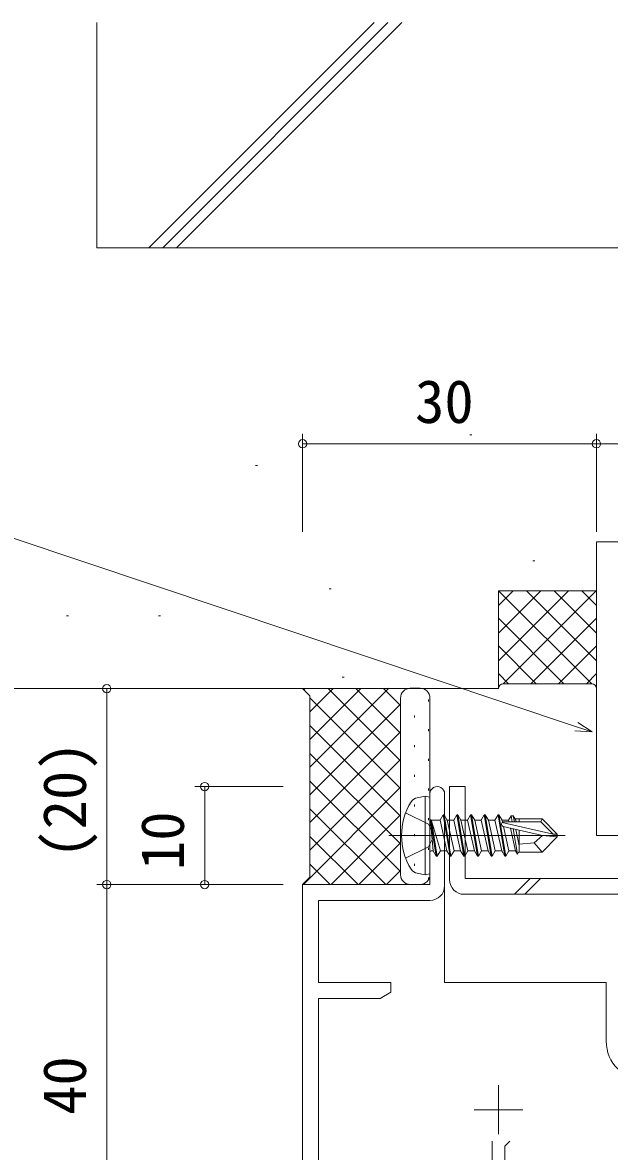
# Model space of a CAD drawing. Units: millimetres, scale not verified. Extents: x -567 to 567, y -403 to 403.
# Drawn here: x -456.3 to -396.4, y 126.7 to 242 of the extents above; entities that cross this region are included whole.
import ezdxf
from ezdxf.enums import TextEntityAlignment as Align

# ---------------------------------------------------------------- set-up
doc = ezdxf.new("R2010")
doc.units = ezdxf.units.MM
doc.header["$LTSCALE"] = 2
doc.linetypes.add('CHAIN2', pattern=[12, 9, -1, 1, -1])
doc.linetypes.add('DASHED3', pattern=[4, 3, -1])
for name, color, linetype, lineweight in [('0-1_USER1', 2, 'Continuous', 9), ('0-2_YKK_ZWAK', 4, 'Continuous', 9), ('0-3_YKK_11', 3, 'Continuous', 18), ('0-4_YKK_12', 3, 'Continuous', 9), ('0-6_YKK_D', 7, 'Continuous', 9), ('0-7_YSS_K', 6, 'Continuous', 9)]:
    doc.layers.add(name, color=color, linetype=linetype, lineweight=lineweight)
doc.styles.add('ＭＳ ゴシック', font='')
doc.styles.get('ＭＳ ゴシック').set_extended_font_data('MS Gothic')

msp = doc.modelspace()

# ---------------------------------------------------------------- linework, layer by layer
at = {"layer": '0-1_USER1'}
for p, q in [((-427.721, 153.999), (-415.021, 153.999)), ((-427.721, 153.999), (-415.021, 153.999)), ((-427.721, 153.999), (-427.421, 153.999)), ((-427.721, 153.999), (-427.721, 112.463)), ((-427.721, 153.999), (-415.021, 153.999)), ((-396.721, 137.999), (-396.721, 143.999)), ((-396.721, 137.999), (-396.721, 143.999))]:
    msp.add_line(p, q, dxfattribs=at)
msp.add_lwpolyline([(-413.221, 153.999), (-413.221, 143.999), (-396.721, 143.999)], dxfattribs=at)
msp.add_lwpolyline([(-413.221, 153.999), (-413.221, 143.999), (-396.721, 143.999)], dxfattribs=at)
msp.add_arc((-392.721, 137.999), 4, 180, 270, dxfattribs=at)
msp.add_arc((-392.721, 137.999), 4, 180, 270, dxfattribs=at)
at = {"layer": '0-2_YKK_ZWAK'}
for p, q in [((-418.931, 174.029), (-426.971, 165.989)), ((-416.724, 174.037), (-415.724, 174.04)), ((-427.446, 173.999), (-427.584, 173.861)), ((-421.769, 174.019), (-426.971, 168.818)), ((-424.608, 174.009), (-426.971, 171.646)), ((-417.721, 163.798), (-426.971, 173.048)), ((-417.721, 166.626), (-425.102, 174.008)), ((-417.721, 169.454), (-422.284, 174.017)), ((-417.721, 172.283), (-419.465, 174.027)), ((-417.721, 173.037), (-417.721, 154.999)), ((-417.721, 154.999), (-417.721, 173.037)), ((-417.711, 172.679), (-417.711, 172.879)), ((-414.881, 172.679), (-414.881, 172.879)), ((-414.721, 173.04), (-414.721, 154.999)), ((-417.721, 172.411), (-426.971, 163.161)), ((-416.296, 171.064), (-416.296, 171.264)), ((-417.721, 160.969), (-426.971, 170.219)), ((-417.721, 169.582), (-426.971, 160.332)), ((-417.711, 169.649), (-417.711, 169.849)), ((-414.881, 169.649), (-414.881, 169.849)), ((-417.721, 158.141), (-426.971, 167.391)), ((-416.296, 168.034), (-416.296, 168.234)), ((-417.721, 166.754), (-426.971, 157.504)), ((-417.711, 166.619), (-417.711, 166.819)), ((-414.881, 166.619), (-414.881, 166.819)), ((-416.296, 165.004), (-416.296, 165.204)), ((-417.721, 163.925), (-427.647, 153.999)), ((-417.721, 155.312), (-426.971, 164.562)), ((-417.711, 163.589), (-417.711, 163.789)), ((-414.881, 163.589), (-414.881, 163.789)), ((-412.721, 154.499), (-412.721, 163.999)), ((-411.121, 163.999), (-412.721, 163.999)), ((-411.121, 154.599), (-411.121, 163.999)), ((-415.221, 163.004), (-416.023, 162.863)), ((-415.221, 163.004), (-415.221, 155.004)), ((-415.221, 163.004), (-414.721, 162.916)), ((-414.721, 162.916), (-414.721, 155.093)), ((-414.721, 162.598), (-414.721, 154.951)), ((-414.721, 162.598), (-414.721, 154.951)), ((-419.236, 153.999), (-426.971, 161.734)), ((-416.296, 161.974), (-416.296, 162.174)), ((-417.721, 161.097), (-424.818, 153.999)), ((-417.711, 160.559), (-417.711, 160.759)), ((-414.881, 160.559), (-414.881, 160.759)), ((-414.071, 156.904), (-414.671, 160.504)), ((-414.671, 160.504), (-414.571, 160.504)), ((-414.671, 160.504), (-414.388, 157.454)), ((-414.571, 160.504), (-413.971, 156.904)), ((-413.653, 157.454), (-414.571, 160.504)), ((-414.521, 160.554), (-413.688, 160.554)), ((-413.371, 161.104), (-413.688, 160.554)), ((-413.688, 160.554), (-412.988, 157.454)), ((-412.671, 156.904), (-413.371, 161.104)), ((-413.371, 161.104), (-413.271, 161.104)), ((-413.271, 161.104), (-412.953, 160.554)), ((-413.271, 161.104), (-412.571, 156.904)), ((-412.953, 160.554), (-412.253, 157.454)), ((-412.953, 160.554), (-412.288, 160.554)), ((-411.971, 161.104), (-412.288, 160.554)), ((-412.288, 160.554), (-411.588, 157.454)), ((-411.271, 156.904), (-411.971, 161.104)), ((-411.971, 161.104), (-411.871, 161.104)), ((-411.871, 161.104), (-411.171, 156.904)), ((-411.553, 160.554), (-410.888, 160.554)), ((-410.571, 161.104), (-410.888, 160.554)), ((-410.888, 160.554), (-410.188, 157.454)), ((-409.871, 156.904), (-410.571, 161.104)), ((-410.571, 161.104), (-410.471, 161.104)), ((-410.471, 161.104), (-409.771, 156.904)), ((-410.153, 160.554), (-409.488, 160.554)), ((-409.171, 161.104), (-409.488, 160.554)), ((-409.488, 160.554), (-408.788, 157.454)), ((-408.471, 156.904), (-409.171, 161.104)), ((-409.171, 161.104), (-409.071, 161.104)), ((-409.071, 161.104), (-408.371, 156.904)), ((-408.753, 160.554), (-408.088, 160.554)), ((-407.771, 161.104), (-408.088, 160.554)), ((-408.088, 160.554), (-407.388, 157.454)), ((-407.071, 156.904), (-407.771, 161.104)), ((-407.771, 161.104), (-407.671, 161.104)), ((-407.671, 161.104), (-406.971, 156.904)), ((-407.353, 160.554), (-406.688, 160.554)), ((-407.343, 160.336), (-402.145, 159.154)), ((-407.172, 160.404), (-403.395, 160.404)), ((-406.429, 161.004), (-406.688, 160.554)), ((-406.688, 160.554), (-406.654, 160.401)), ((-406.429, 161.004), (-406.213, 161.004)), ((-406.429, 161.004), (-406.33, 160.404)), ((-406.213, 161.004), (-406.097, 160.404)), ((-406.04, 160.704), (-403.271, 160.704)), ((-405.621, 160.704), (-405.621, 160.404)), ((-403.271, 160.704), (-403.395, 160.404)), ((-403.395, 160.404), (-402.145, 159.154)), ((-401.721, 159.154), (-403.271, 160.704)), ((-416.296, 158.944), (-416.296, 159.144)), ((-407.208, 159.909), (-406.653, 157.454)), ((-406.507, 159.75), (-405.988, 157.454)), ((-406.211, 159.683), (-405.786, 157.104)), ((-405.945, 159.622), (-405.621, 157.956)), ((-405.621, 159.549), (-405.621, 157.304)), ((-402.145, 159.154), (-401.721, 159.154)), ((-401.721, 158.854), (-401.721, 159.154)), ((-422.065, 153.999), (-426.971, 158.905)), ((-417.721, 158.269), (-421.99, 153.999)), ((-404.072, 158.259), (-403.271, 157.304)), ((-401.721, 158.854), (-403.271, 157.304)), ((-403.227, 159.004), (-401.721, 159.004)), ((-403.227, 159.004), (-401.721, 158.854)), ((-417.711, 157.529), (-417.711, 157.729)), ((-414.881, 157.529), (-414.881, 157.729)), ((-414.521, 157.454), (-414.388, 157.454)), ((-414.071, 156.904), (-414.388, 157.454)), ((-414.071, 156.904), (-413.971, 156.904)), ((-414.071, 156.904), (-413.971, 156.904)), ((-413.971, 156.904), (-413.653, 157.454)), ((-413.653, 157.454), (-412.988, 157.454)), ((-412.671, 156.904), (-412.988, 157.454)), ((-412.671, 156.904), (-412.571, 156.904)), ((-412.571, 156.904), (-412.253, 157.454)), ((-412.253, 157.454), (-411.588, 157.454)), ((-411.271, 156.904), (-411.588, 157.454)), ((-411.271, 156.904), (-411.171, 156.904)), ((-411.171, 156.904), (-410.853, 157.454)), ((-410.853, 157.454), (-410.188, 157.454)), ((-409.871, 156.904), (-410.188, 157.454)), ((-409.871, 156.904), (-409.771, 156.904)), ((-409.771, 156.904), (-409.453, 157.454)), ((-409.453, 157.454), (-408.788, 157.454)), ((-408.471, 156.904), (-408.788, 157.454)), ((-408.471, 156.904), (-408.371, 156.904)), ((-408.371, 156.904), (-408.053, 157.454)), ((-408.053, 157.454), (-407.388, 157.454)), ((-407.071, 156.904), (-407.388, 157.454)), ((-407.071, 156.904), (-406.971, 156.904)), ((-406.971, 156.904), (-406.653, 157.454)), ((-406.653, 157.454), (-405.988, 157.454)), ((-405.786, 157.104), (-405.988, 157.454)), ((-405.692, 157.304), (-405.786, 157.104)), ((-405.692, 157.304), (-403.271, 157.304)), ((-424.893, 153.999), (-426.971, 156.077)), ((-416.296, 155.914), (-416.296, 156.114)), ((-417.721, 155.44), (-419.162, 153.999)), ((-415.221, 155.004), (-416.023, 155.146)), ((-415.221, 155.004), (-414.721, 155.093)), ((-414.881, 154.499), (-414.881, 154.699)), ((-390.721, 154.599), (-411.121, 154.599)), ((-406.083, 152.999), (-404.483, 154.599)), ((-405.022, 152.999), (-403.422, 154.599)), ((-416.721, 153.999), (-427.721, 153.999)), ((-415.721, 153.999), (-416.721, 153.999)), ((-390.721, 152.999), (-411.221, 152.999))]:
    msp.add_line(p, q, dxfattribs=at)
at = {"layer": '0-2_YKK_ZWAK', "linetype": 'CHAIN2'}
msp.add_line((-418.921, 159.004), (-400.611, 159.004), dxfattribs=at)
at = {"layer": '0-2_YKK_ZWAK'}
for points in [[(-427.721, 153.999), (-426.971, 154.749), (-426.971, 173.248), (-427.721, 173.998), (-416.724, 174.037)], [(-427.721, 153.999), (-426.971, 154.749), (-426.971, 173.248), (-427.721, 173.998)], [(-411.871, 161.104), (-411.553, 160.554), (-410.853, 157.454)], [(-410.471, 161.104), (-410.153, 160.554), (-409.453, 157.454)], [(-409.071, 161.104), (-408.753, 160.554), (-408.053, 157.454)], [(-407.671, 161.104), (-407.353, 160.554), (-407.31, 160.363)], [(-406.213, 161.004), (-405.953, 160.554), (-405.919, 160.404)], [(-407.228, 159.914), (-403.227, 159.004), (-404.072, 158.259), (-405.621, 158.104)]]:
    msp.add_lwpolyline(points, dxfattribs=at)
at = {"layer": '0-2_YKK_ZWAK', "linetype": 'DASHED3'}
for points in [[(-417.2, 161.304), (-414.884, 160.149), (-414.275, 159.004)], [(-417.2, 156.704), (-414.884, 157.859), (-414.275, 159.004)]]:
    msp.add_lwpolyline(points, dxfattribs=at)
at = {"layer": '0-2_YKK_ZWAK'}
for centre, radius, start, end in [((-416.721, 173.037), 1, 90.20071, 180), ((-416.721, 173.037), 1, 90.20071, 180), ((-415.721, 173.04), 1, 0, 90.20071), ((-415.867, 161.977), 0.9, 100, 147.94412), ((-411.121, 159.004), 6.5, 147.94412, 212.05588), ((-414.521, 160.754), 0.2, 180, 270), ((-407.172, 160.156), 0.248, 90, 257.19096), ((-414.521, 157.254), 0.2, 90, 180), ((-416.721, 154.999), 1, 180, 270), ((-416.721, 154.999), 1, 180, 270), ((-415.867, 156.032), 0.9, 212.05588, 260), ((-415.721, 154.999), 1, 270, 0), ((-411.221, 154.499), 1.5, 180, 270)]:
    msp.add_arc(centre, radius, start, end, dxfattribs=at)
at = {"layer": '0-3_YKK_11'}
for q in [(-448.721, 241.999), (-299.721, 218.999)]:
    msp.add_line((-448.721, 218.999), q, dxfattribs=at)
msp.add_lwpolyline([(-397.721, 173.999), (-397.721, 183.999), (-407.721, 183.999), (-407.721, 173.999), (-472.726, 173.999)], dxfattribs=at)
at = {"layer": '0-4_YKK_12'}
for p, q in [((-443.423, 218.999), (-420.423, 241.999)), ((-442.008, 218.999), (-419.008, 241.999)), ((-440.594, 218.999), (-417.594, 241.999)), ((-410.633, 199.907), (-410.433, 199.907)), ((-432.536, 196.778), (-432.336, 196.778)), ((-404.204, 187.031), (-404.004, 187.031)), ((-425.016, 184.174), (-424.816, 184.174)), ((-407.721, 179.671), (-403.392, 183.999)), ((-407.721, 176.843), (-400.564, 183.999)), ((-407.721, 182.499), (-406.221, 183.999)), ((-407.706, 183.999), (-398.206, 174.499)), ((-407.236, 174.499), (-397.736, 183.999)), ((-404.878, 183.999), (-397.721, 176.843)), ((-402.049, 183.999), (-397.721, 179.671)), ((-399.221, 183.999), (-397.721, 182.499)), ((-451.832, 181.439), (-451.632, 181.439)), ((-442.445, 181.439), (-442.245, 181.439)), ((-407.721, 181.186), (-401.035, 174.499)), ((-404.407, 174.499), (-397.721, 181.186)), ((-407.721, 178.357), (-403.863, 174.499)), ((-401.579, 174.499), (-397.721, 178.357)), ((-423.671, 175.181), (-423.471, 175.181)), ((-407.721, 175.529), (-406.691, 174.499)), ((-398.75, 174.499), (-397.721, 175.529)), ((-398.221, 174.499), (-407.221, 174.499)), ((-407.721, 174.014), (-407.721, 174.014)), ((-397.721, 174.014), (-397.721, 174.014))]:
    msp.add_line(p, q, dxfattribs=at)
for centre, start, end in [((-407.221, 173.999), 90, 180), ((-398.221, 173.999), 0, 90)]:
    msp.add_arc(centre, 0.5, start, end, dxfattribs=at)
at = {"layer": '0-6_YKK_D'}
for p, q in [((-413.221, 153.869), (-413.221, 163.249)), ((-407.721, 133.499), (-407.721, 128.499)), ((-410.221, 130.999), (-405.221, 130.999))]:
    msp.add_line(p, q, dxfattribs=at)
for points in [[(-390.72, 158.999), (-397.72, 158.999), (-397.72, 188.999), (-388.72, 188.999)], [(-414.721, 163.249), (-414.721, 153.999), (-427.721, 153.999), (-427.721, 113.999)], [(-408.371, 127.799), (-408.371, 118.929), (-426.091, 118.929), (-426.091, 142.369), (-419.812, 142.369), (-418.721, 142.999), (-418.721, 143.999), (-426.091, 143.999), (-426.091, 152.369), (-414.721, 152.369)], [(-381.071, 115.629), (-387.851, 115.629), (-388.721, 116.499), (-400.921, 116.499), (-401.791, 115.629), (-407.071, 115.629), (-407.071, 127.299), (-406.571, 127.799)]]:
    msp.add_lwpolyline(points, dxfattribs=at)
for centre, radius, start, end in [((-413.971, 163.249), 0.75, 359.99999, 180.00001), ((-414.721, 153.869), 1.5, 270.00001, 359.99999)]:
    msp.add_arc(centre, radius, start, end, dxfattribs=at)
at = {"layer": '0-7_YSS_K'}
for p, q in [((-427.721, 189.999), (-427.721, 199.999)), ((-397.721, 189.999), (-397.721, 199.999)), ((-397.721, 189.999), (-397.721, 199.999)), ((-427.721, 198.999), (-397.721, 198.999)), ((-397.721, 198.999), (-327.721, 198.999)), ((-429.721, 173.998), (-448.721, 173.998)), ((-447.721, 173.998), (-447.721, 153.999)), ((-429.721, 163.999), (-438.721, 163.999)), ((-437.721, 153.999), (-437.721, 163.999)), ((-429.721, 153.999), (-448.721, 153.999)), ((-429.721, 153.999), (-448.721, 153.999)), ((-447.721, 153.999), (-447.721, 113.999)), ((-429.721, 153.999), (-438.721, 153.999))]:
    msp.add_line(p, q, dxfattribs=at)
for points in [[(-398.16, 169.573), (-399.772, 170.113), (-486.052, 198.999), (-488.752, 198.999)], [(-399.627, 170.545), (-398.16, 169.573), (-399.916, 169.681)]]:
    msp.add_lwpolyline(points, dxfattribs=at)
for centre in [(-427.721, 198.999), (-397.721, 198.999), (-397.721, 198.999), (-447.721, 173.998), (-437.721, 163.999), (-447.721, 153.999), (-447.721, 153.999), (-437.721, 153.999)]:
    msp.add_circle(centre, 0.425, dxfattribs=at)

# ---------------------------------------------------------------- texts
at = {"layer": '0-7_YSS_K', "style": 'ＭＳ ゴシック'}
msp.add_text('30', height=4.399, dxfattribs=at).set_placement((-416.241, 199.799), align=Align.BOTTOM_LEFT)
for s, p in [('(20)', (-448.521, 156.639)), ('10', (-438.521, 155.479)), ('40', (-448.521, 130.479))]:
    msp.add_text(s, height=4.399, rotation=90, dxfattribs=at).set_placement(p, align=Align.BOTTOM_LEFT)

doc.saveas('drawing.dxf')
